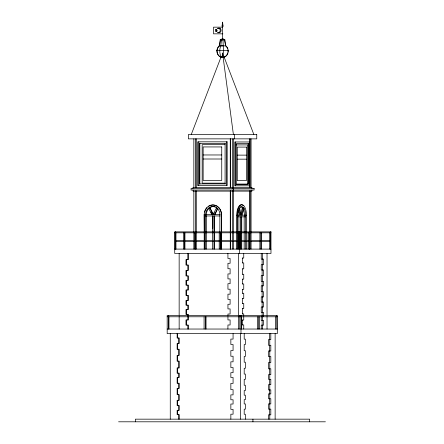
<?xml version="1.0" encoding="UTF-8"?>
<svg xmlns="http://www.w3.org/2000/svg" width="444" height="444" viewBox="0 0 444 444"><rect width="100%" height="100%" fill="white"/><g stroke="black" fill="none" stroke-linecap="round" stroke-linejoin="round"><path stroke-width="0.67" d="M205.628 249.095L205.628 241.497M205.628 240.115L205.628 214.485A7.925 7.115 -90 0 1 207.714 208.88L209.185 207.62A7.925 7.115 -90 0 1 216.3 207.62L217.493 208.347L214.607 214.485M205.972 215.956L205.972 214.485M206.31 249.095L206.31 241.497M206.31 240.115L206.31 215.956M240.082 249.095L240.087 241.542M240.087 240.171L240.087 216.833M240.987 249.095L240.992 241.542M240.992 240.171L240.998 216.833M213.958 249.095L213.969 241.497M213.969 240.115L214.008 215.956M214.402 249.095L214.413 241.497M214.413 240.115L214.452 215.956M212.36 249.095L212.393 241.497M212.399 240.115L212.51 215.956M212.798 228.383L212.854 215.956M227.905 329.037L227.944 324.98L230.103 324.98L230.103 319.935L227.944 319.935L227.944 316.655M222.633 24.77L222.561 22.2L222.072 26.057L222.561 27.167L223.049 26.057L222.561 22.2L222.561 27.167L213.509 27.167L213.509 33.838L222.871 33.838M222.372 57.348A6.299 2.781 -90 0 1 219.786 50.633A6.299 2.781 90 0 1 220.735 46.315L221.489 39.943L222.561 38.767L222.561 22.2M222.561 27.167L222.666 26.057M222.289 55.095L222.561 53.041L233.394 134.515M240.831 213.853L242.363 207.842A8.475 3.741 -90 0 0 240.493 206.71M242.102 215.185L243.767 208.83L243.201 207.842L241.331 215.185L239.46 207.842L239.943 207.842A8.475 3.741 90 0 1 243.684 207.842L244.461 209.191A8.475 3.741 -90 0 1 245.56 215.185L245.56 240.171M222.133 39.943L222.561 38.767L224.747 39.943L225.663 45.86L226.279 46.315A6.299 5.655 -90 0 1 227.994 52.808A6.299 5.655 -90 0 1 223.437 57.287M191.264 134.515L221.073 56.921M215.018 214.485L217.904 208.347M216.639 207.62L213.087 214.485L209.529 207.62L208.68 208.347L211.733 214.485M214.352 212.77L213.459 214.485L209.907 207.62L209.185 207.62M239.943 207.842L239.172 209.191A8.475 3.741 -90 0 0 238.073 215.185L238.073 240.171M225.574 45.86L224.686 39.943L222.561 38.767L220.363 39.943L219.497 45.832A6.299 5.489 90 0 0 217.177 52.309A6.299 5.489 90 0 0 221.506 57.248M223.304 39.549L222.561 38.767L220.296 39.943L219.408 45.832A6.299 5.655 -90 0 0 217.011 49.85L216.922 51.493A6.299 5.655 -90 0 0 221.473 57.248M221.04 45.86L222.882 45.843M222.022 26.057L223.104 26.057M222.25 38.767L222.871 38.767M220.046 39.943L225.08 39.943M219.053 45.849L226.068 45.849M216.345 50.633L228.782 50.633M225.391 143.462L199.528 143.462L199.528 183.888L225.391 183.888M225.069 144.666L202.164 144.666L202.164 183.15L225.069 183.15M236.169 144.916L247.78 144.916L247.78 184.41L236.169 184.41M203.152 154.967L221.745 154.967M237.268 155.123L246.409 155.123M203.152 159.008L221.745 159.008M237.268 159.163L246.409 159.163M242.363 207.842L243.684 207.842M208.336 208.347L209.091 208.347L208.464 208.88A7.925 7.115 -90 0 0 206.382 214.485M217.149 208.347L217.493 208.347M238.889 208.83L239.377 208.83M243.767 208.83L244.256 208.83M204.196 240.093L204.196 214.485L204.401 240.093M205.628 214.485L220.196 214.485M204.196 214.485A9.546 8.564 -90 0 1 212.759 204.945A9.546 8.564 -90 0 1 221.323 214.485L221.528 240.093M236.73 240.099L236.73 215.185L237.218 215.185A10.473 4.623 -90 0 1 241.836 204.712A10.473 4.623 -90 0 1 246.459 215.185L246.503 240.099M237.59 215.185L245.56 215.185M245.97 215.185L246.459 215.185M205.628 215.956L220.196 215.956M237.59 216.833L245.56 216.833M174.725 232.8L270.979 232.8M175.563 240.365L238.983 240.365M239.677 240.365L270.468 240.365M175.563 241.453L238.983 241.453M239.677 241.453L270.468 241.453M174.725 249.095L270.979 249.095M242.352 258.042L243.745 258.042L243.745 253.441M242.352 262.931L243.745 262.931L243.745 268.831L242.352 268.831M242.352 274.259L243.745 274.259L243.745 279.148L242.352 279.148M242.352 283.96L243.745 283.96L243.745 289.31L242.352 289.31M242.352 293.268L243.745 293.268L243.745 298.546L242.352 298.546M242.352 303.435L243.745 303.435L243.745 308.558L242.352 308.558M242.352 313.908L243.745 313.908L243.745 315.273M263.525 316.472L261.244 316.472L261.244 320.352L263.525 320.352L263.525 325.158L261.244 325.158L261.244 329.037M167.177 316.777L277.378 316.777L277.378 329.037L167.177 329.037M242.352 320.041L243.745 320.041L243.745 316.633M242.352 324.925L243.745 324.925L243.745 329.037M118.592 421.8L325.408 421.8M216.3 207.62L217.771 208.88A7.925 7.115 90 0 1 219.858 214.485L219.858 231.835M210.922 212.032L212.143 214.485M224.054 56.921L253.857 134.515M222.561 38.767L222.977 39.943L223.265 46.315A6.299 1.071 -90 0 1 223.576 53.069A6.299 1.071 -90 0 1 222.633 57.348M239.061 209.468L240.57 215.185M238.561 210.739L239.732 215.185M227.905 253.441L227.944 258.48L230.103 258.48L230.103 263.292L227.944 263.292L227.944 268.725L230.103 268.725L230.103 273.92L227.944 273.92L227.944 278.888L230.103 278.888L230.103 283.699L227.944 283.699L227.944 289.211L230.103 289.211L230.103 294.172L227.944 294.172L227.944 299.373L230.103 299.373L230.103 304.262L227.944 304.262L227.944 308.919L230.103 308.919L230.103 314.036L227.944 314.036L227.944 315.345M246.509 241.481L246.52 249.095M309.668 421.8L309.668 419.164L135.365 419.164L135.365 421.8M277.311 316.777L277.311 315.462L167.177 315.462L167.177 333.616L277.311 333.616L277.311 329.037M276.729 315.462L276.812 329.037M275.563 316.777L275.563 329.037M275.136 333.616L275.136 419.164M270.807 333.616L270.807 339.555L268.526 339.555L268.526 345.293L270.807 345.293L270.807 350.96L268.526 350.96L268.526 356.621L270.807 356.621L270.807 362.52L268.526 362.52L268.526 368.803L270.807 368.803L270.807 374.625L268.526 374.625L268.526 379.359L270.807 379.359L270.807 384.632L268.526 384.632L268.526 389.91L270.807 389.91L270.807 393.867L268.526 393.867L268.526 398.756L270.807 398.756L270.807 403.879L268.526 403.879L268.526 409.152L270.807 409.152L270.807 414.818L268.526 414.818L268.526 419.164M270.468 231.868L270.468 249.095M269.78 339.555L269.78 345.293M269.78 350.96L269.78 356.621M269.78 362.52L269.78 368.803M269.78 374.625L269.78 379.359M269.78 384.632L269.78 389.91M269.78 393.867L269.78 398.756M269.78 403.879L269.78 409.152M269.78 414.818L269.78 419.164M269.564 232.8L269.564 240.365M269.564 241.453L269.564 249.095M269.552 333.616L269.552 339.555M269.552 345.293L269.552 350.96M269.552 356.621L269.552 362.52M269.552 368.803L269.552 374.625M269.552 379.359L269.552 384.632M269.552 389.91L269.552 393.867M269.552 398.756L269.552 403.879M269.552 409.152L269.552 414.818M267.033 253.441L267.033 315.168M267.033 316.555L267.033 329.037M263.525 315.784L263.525 312.36L261.244 312.36L261.244 307.004L263.525 307.004L263.525 302.037L261.244 302.037L261.244 296.914L263.525 296.914L263.525 291.719L261.244 291.719L261.244 285.819L263.525 285.819L263.525 281.318L261.244 281.318L261.244 275.657L263.525 275.657L263.525 269.991L261.244 269.991L261.244 264.718L263.525 264.718L263.525 259.13L261.244 259.13L261.244 253.441M262.637 253.441L262.637 259.13M262.637 264.718L262.637 269.991M262.637 275.657L262.637 281.318M262.637 285.819L262.637 291.719M262.637 296.914L262.637 302.037M262.637 307.004L262.637 312.36M262.637 316.472L262.637 320.352M262.637 325.158L262.637 329.037M262.132 259.13L262.132 264.718M262.132 269.991L262.132 275.657M262.132 281.318L262.132 285.819M262.132 291.719L262.132 296.914M262.132 302.037L262.132 307.004M262.132 312.36L262.132 315.784M262.132 320.352L262.132 325.158M261.477 232.8L261.477 249.095M260.861 232.8L260.861 249.095M259.884 232.8L259.884 240.265M259.884 241.625L259.884 249.095M259.335 316.777L259.335 329.037M258.652 316.777L258.652 329.037M257.47 316.777L257.47 329.037M252.936 419.164L252.936 421.8M251.937 188.417L251.937 187.485L192.94 187.485L192.94 188.417M251.937 190.043L251.937 191.131L193.079 191.131L193.079 190.043M251.071 138.861L251.071 187.39M251.071 190.853L251.071 240.082M251.071 241.469L251.071 249.095M250.061 138.861L250.061 187.39M250.061 190.853L250.061 240.082M250.061 241.469L250.061 249.095M249.783 138.861L249.783 187.39M249.783 190.853L249.783 240.082M249.783 241.469L249.783 249.095M249.689 232.8L249.689 249.095M249.106 232.8L249.106 249.095M248.202 143.617L248.202 184.044M248.135 232.8L248.135 240.265M248.135 241.625L248.135 249.095M245.56 241.542L245.56 249.095M245.382 419.164L245.382 414.274L244.2 414.274L244.217 409.152L245.382 409.152L245.382 403.951L244.2 403.951L244.217 399.611L245.382 399.611L245.382 395.188L244.2 395.188L244.217 390.531L245.382 390.531L245.382 385.253L244.2 385.253L244.217 379.281L245.382 379.281L245.382 374.081L244.2 374.081L244.217 368.259L245.382 368.259L245.382 362.21L244.2 362.21L244.217 356.388L245.382 356.388L245.382 350.727L244.2 350.727L244.217 344.516L245.382 344.516L245.382 339.166L244.2 339.166L244.217 333.616M245.071 215.185L245.071 216.833M244.167 216.833L244.167 240.171M244.167 241.542L244.167 249.095M242.441 258.042L242.441 262.931M242.441 268.831L242.441 274.259M242.441 279.148L242.441 283.96M242.441 289.31L242.441 293.268M242.441 298.546L242.441 303.435M242.441 308.558L242.441 313.908M242.441 320.041L242.441 324.925M241.752 216.833L241.752 240.171M241.752 241.542L241.752 249.095M241.636 315.462L241.636 329.037M240.981 315.462L240.981 333.616M240.348 333.616L240.348 419.164M239.954 231.868L239.954 249.095M239.799 315.462L239.799 329.037M239.549 231.868L239.549 253.441M238.572 231.868L238.572 249.095M238.439 253.441L238.439 315.168M238.439 316.555L238.439 329.037M238.073 241.542L238.073 249.095M237.218 215.185L237.218 240.099M237.218 241.481L237.218 249.095M236.73 241.481L236.73 249.095M235.448 141.969L235.448 185.808M234.393 134.515L234.393 138.861M233.427 138.861L233.427 187.39M233.427 190.853L233.427 240.082M233.427 241.469L233.427 249.095M233.339 188.417L233.339 190.043M233.072 333.616L233.072 339.088L230.847 339.088L230.847 344.516L233.072 344.516L233.072 350.571L230.847 350.571L230.847 356.232L233.072 356.232L233.072 361.821L230.847 361.821L230.847 367.565L233.072 367.565L233.072 372.683L230.847 372.683L230.847 377.494L233.072 377.494L233.072 383.394L230.847 383.394L230.847 389.677L233.072 389.677L233.072 394.877L230.847 394.877L230.847 399.767L233.072 399.767L233.072 404.029L230.847 404.029L230.847 409.385L233.072 409.385L233.072 414.197L230.847 414.197L230.847 419.164M232.49 187.485L232.49 188.417M232.49 190.043L232.49 191.131M232.384 138.861L232.384 187.39M232.384 190.853L232.384 240.082M232.384 241.469L232.384 249.095M230.541 138.861L230.541 187.39M230.541 190.853L230.541 240.082M230.541 241.469L230.541 249.095M230.264 138.861L230.264 187.39M230.264 190.853L230.264 240.082M230.264 241.469L230.264 249.095M226.767 141.814L226.767 185.653M225.086 143.462L225.086 183.888M222.561 53.041L222.561 56.493M221.528 241.481L221.528 249.095M221.323 214.485L221.323 240.093M221.323 241.481L221.323 249.095M220.596 232.8L220.596 240.265M220.596 241.625L220.596 249.095M220.185 232.8L220.185 249.095M219.214 232.8L219.214 249.095M206.033 316.777L206.033 329.037M205.4 316.777L205.4 329.037M204.401 241.481L204.401 249.095M204.196 241.481L204.196 249.095M204.079 316.777L204.079 329.037M199.85 142.968L199.85 184.277M198.179 141.814L198.179 185.653M196.093 138.861L196.093 187.39M196.093 190.853L196.093 240.082M196.093 241.469L196.093 249.095M195.854 138.861L195.854 187.39M195.854 190.853L195.865 240.265M195.854 241.469L195.865 249.095M195.46 232.8L195.46 249.095M194.411 232.8L194.411 249.095M193.839 138.861L193.839 187.279M193.839 191.131L193.839 240.121M193.839 241.503L193.839 249.095M188.3 253.441L188.3 259.673L185.975 259.673L185.975 265.029L188.3 265.029L188.3 270.379L185.975 270.379L185.975 275.891L188.3 275.891L188.3 280.314L185.975 280.314L185.975 285.12L188.3 285.12L188.3 290.01L185.975 290.01L185.975 295.365L188.3 295.365L188.3 300.488L185.975 300.488L185.975 305.139L188.3 305.139L188.3 309.562L185.975 309.562L185.975 314.374L188.3 314.374L188.3 319.963L185.975 319.963L185.975 325.08L188.3 325.08L188.3 329.037M187.856 253.441L187.856 259.673M187.856 265.029L187.856 270.379M187.856 275.891L187.856 280.314M187.856 285.12L187.856 290.01M187.856 295.365L187.856 300.488M187.856 305.139L187.856 309.562M187.856 314.374L187.856 319.963M187.856 325.08L187.856 329.037M186.419 259.673L186.419 265.029M186.419 270.379L186.419 275.891M186.419 280.314L186.419 285.12M186.419 290.01L186.419 295.365M186.419 300.488L186.419 305.139M186.419 309.562L186.419 314.374M186.419 319.963L186.419 325.08M184.948 232.8L184.948 240.265M184.948 241.625L184.948 249.095M184.377 232.8L184.377 240.265M184.377 241.625L184.377 249.095M183.538 232.8L183.538 240.265M183.538 241.625L183.538 249.095M179.154 253.441L179.154 315.168M179.154 316.555L179.154 329.037M179.187 419.164L179.187 414.585L177.139 414.585L177.139 410.317L179.187 410.317L179.187 405.505L177.139 405.505L177.139 400.305L179.187 400.305L179.187 394.644L177.139 394.644L177.139 388.356L179.187 388.356L179.187 383.239L177.139 383.239L177.139 377.494L179.187 377.494L179.187 373.149L177.139 373.149L177.139 367.954L179.187 367.954L179.187 361.122L177.139 361.122L177.139 355.383L179.187 355.383L179.187 349.25L177.139 349.25L177.139 343.512L179.187 343.512L179.187 338.001L177.139 338.001L177.139 333.416M178.743 338.001L178.743 343.512M178.743 349.25L178.743 355.383M178.743 361.122L178.743 367.954M178.743 373.149L178.743 377.494M178.743 383.239L178.743 388.356M178.743 394.644L178.743 400.305M178.743 405.505L178.743 410.317M178.743 414.585L178.743 419.164M177.583 333.416L177.583 338.001M177.583 343.512L177.583 349.25M177.583 355.383L177.583 361.122M177.583 367.954L177.583 373.149M177.583 377.494L177.583 383.239M177.583 388.356L177.583 394.644M177.583 400.305L177.583 405.505M177.583 410.317L177.583 414.585M175.968 232.8L175.968 240.365M175.968 241.453L175.968 249.095M175.563 231.868L175.563 249.095M175.13 231.868L175.13 249.095M170.263 333.45L170.263 419.164M168.975 316.777L168.975 329.037M168.359 315.462L168.359 329.037M204.695 212.016A9.546 8.564 90 0 1 205.289 210.262M205.55 209.718A9.546 8.564 90 0 1 206.91 207.737M208.686 206.221A9.546 8.564 90 0 1 221.528 214.485M236.73 215.185A10.473 4.623 90 0 1 243.306 205.694M209.94 207.62A7.925 7.115 -90 0 1 215.334 206.832M243.279 209.191A8.475 3.741 90 0 1 244.372 215.185M226.168 46.315A6.299 5.489 90 0 1 227.755 49.023M228.038 50.633A6.299 5.489 90 0 1 228.022 51.732M227.839 52.808A6.299 5.489 90 0 1 224.342 57.026M216.494 30.808L216.489 31.641L216.145 30.963L215.39 31.308L215.862 30.414L215.401 29.515L216.15 29.865L216.5 29.193L216.5 30.031L217.338 30.425L216.494 30.808M256.754 134.515L188.373 134.515L188.373 138.861L256.754 138.861L256.754 134.515M227.078 141.814L197.874 141.814L197.874 185.653L227.078 185.653L227.078 141.814M249.656 141.969L234.821 141.969L234.821 185.808L249.656 185.808L249.656 141.969M248.829 143.617L236.264 143.617L236.264 184.044L248.829 184.044L248.829 143.617M221.745 146.936L203.152 146.936L203.152 180.453L221.745 180.453L221.745 146.936M246.409 147.086L237.268 147.086L237.268 180.608L246.409 180.608L246.409 147.086M254.085 188.417L191.07 188.417L191.07 190.043L254.085 190.043L254.085 188.417M270.979 231.868L174.725 231.868L174.725 253.441L270.979 253.441L270.979 231.868M220.479 28.777A2.325 2.087 -90 0 0 217.527 28.777A1.959 1.759 -90 0 1 219.808 29.138A1.959 1.759 -90 0 1 219.808 31.707A1.959 1.759 -90 0 1 217.527 32.068A2.325 2.087 -90 0 0 220.479 32.068A2.325 2.087 -90 0 0 220.479 28.777"/></g></svg>
